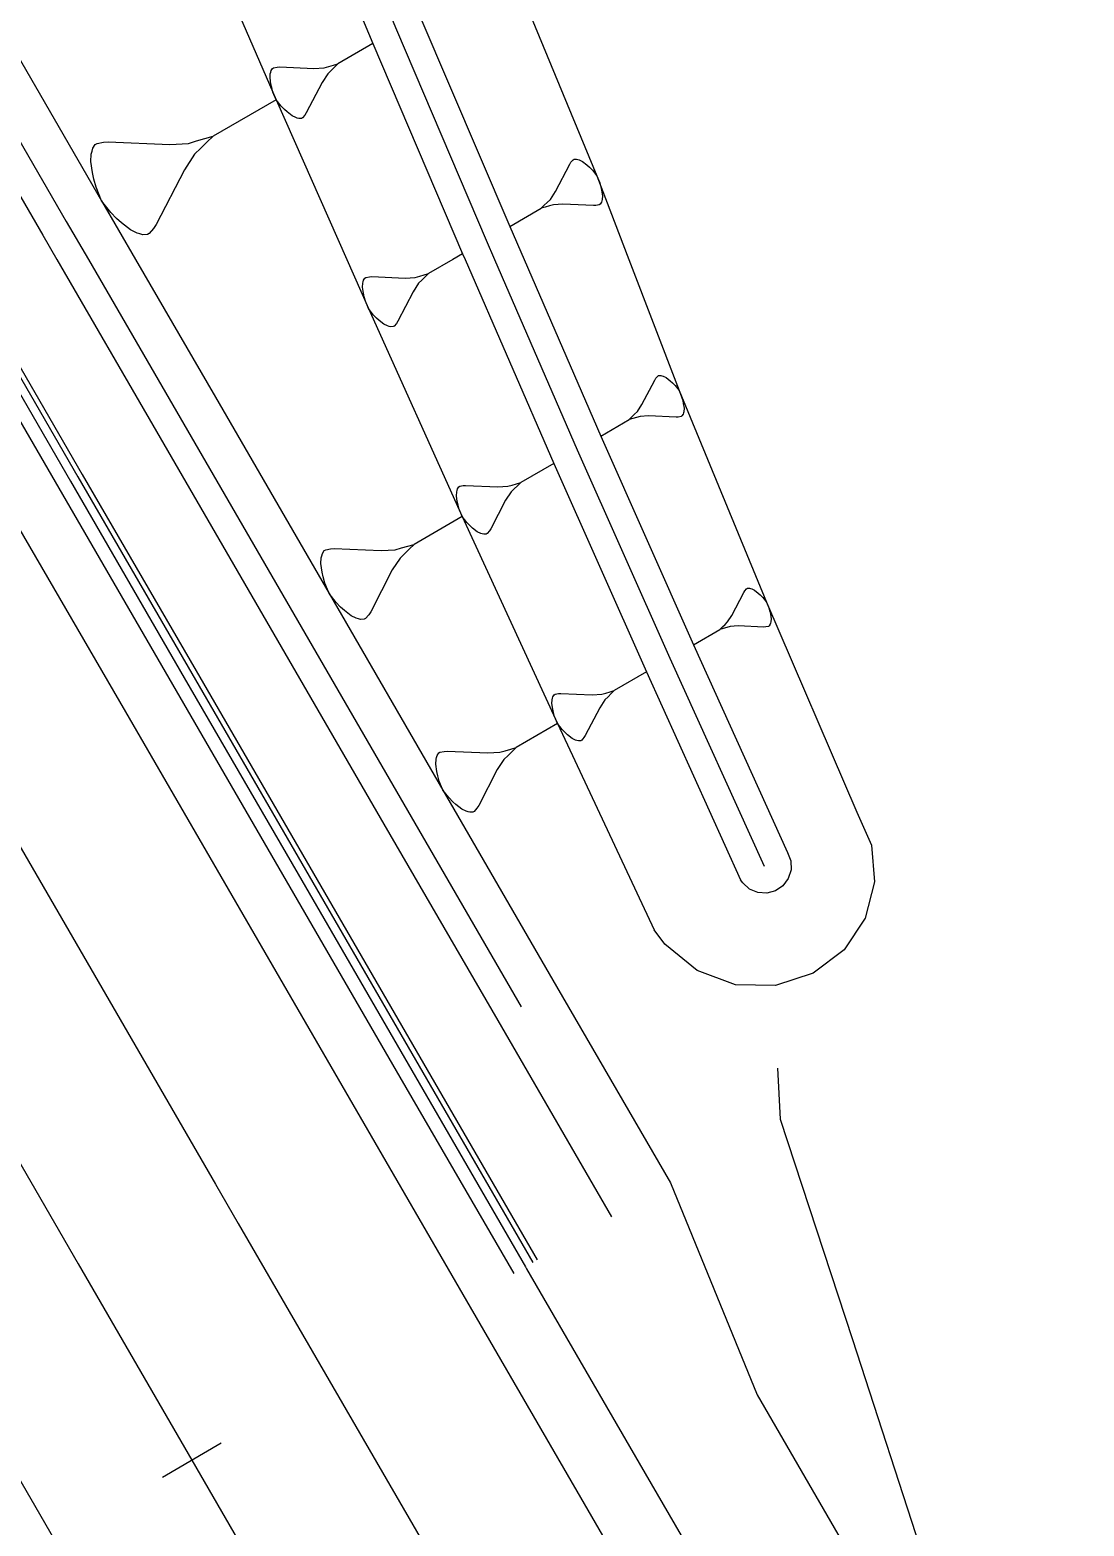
# Model space of a CAD drawing. Extents: x 385979 to 386199, y 802665 to 802910.
# Drawn here: x 386076.76 to 386100, y 802772.1 to 802805.06 of the extents above; entities that cross this region are included whole.
import ezdxf

# ---------------------------------------------------------------- set-up
doc = ezdxf.new("R2010")
doc.units = 0
doc.layers.get('0').update_dxf_attribs({"linetype": 'CONTINUOUS'})

msp = doc.modelspace()

# ---------------------------------------------------------------- linework, layer by layer
at = {"color": 7}
for p, q in [((386084.323, 802804.758), (386083.553, 802804.3117)), ((386083.4522, 802804.2827), (386083.553, 802804.3117)), ((386083.553, 802804.3117), (386083.4777, 802804.2387)), ((386082.0566, 802804.0028), (386082.0624, 802804.0943)), ((386082.0764, 802803.8673), (386082.0566, 802804.0028)), ((386082.0624, 802804.0943), (386082.0716, 802804.1291)), ((386082.0716, 802804.1291), (386082.0809, 802804.1639)), ((386082.0809, 802804.1639), (386082.1121, 802804.2114)), ((386082.1121, 802804.2114), (386082.1341, 802804.2241)), ((386082.1341, 802804.2241), (386082.2129, 802804.2404)), ((386082.2129, 802804.2404), (386082.2696, 802804.2439)), ((386082.2696, 802804.2439), (386083.0237, 802804.2106)), ((386083.0237, 802804.2106), (386083.2507, 802804.2247)), ((386083.3272, 802804.0926), (386083.2022, 802803.9026)), ((386083.2507, 802804.2247), (386083.3515, 802804.2537)), ((386083.4025, 802804.1657), (386083.3272, 802804.0926)), ((386083.3515, 802804.2537), (386083.4522, 802804.2827)), ((386083.4777, 802804.2387), (386083.4025, 802804.1657)), ((386082.0926, 802803.7886), (386082.0764, 802803.8673)), ((386082.1216, 802803.6878), (386082.0926, 802803.7886)), ((386082.1889, 802803.5211), (386082.1216, 802803.6878)), ((386083.2022, 802803.9026), (386082.8562, 802803.2318)), ((386082.1889, 802803.5211), (386080.8015, 802802.7169)), ((386082.3002, 802803.3798), (386082.1889, 802803.5211)), ((386082.3732, 802803.3045), (386082.3002, 802803.3798)), ((386082.4334, 802803.2513), (386082.3732, 802803.3045)), ((386082.5412, 802803.1668), (386082.4334, 802803.2513)), ((386082.6235, 802803.1263), (386082.5412, 802803.1668)), ((386082.6582, 802803.117), (386082.6235, 802803.1263)), ((386082.693, 802803.1078), (386082.6582, 802803.117)), ((386082.7497, 802803.1113), (386082.693, 802803.1078)), ((386082.7717, 802803.124), (386082.7497, 802803.1113)), ((386082.825, 802803.1843), (386082.7717, 802803.124)), ((386082.8562, 802803.2318), (386082.825, 802803.1843)), ((386080.4384, 802802.6124), (386080.62, 802802.6647)), ((386080.62, 802802.6647), (386080.8015, 802802.7169)), ((386080.8015, 802802.7169), (386080.6659, 802802.5854)), ((386078.1055, 802802.1605), (386078.1158, 802802.3253)), ((386078.1158, 802802.3253), (386078.1325, 802802.388)), ((386078.1325, 802802.388), (386078.1492, 802802.4506)), ((386078.1492, 802802.4506), (386078.2055, 802802.5362)), ((386078.2055, 802802.5362), (386078.2451, 802802.5591)), ((386078.2451, 802802.5591), (386078.387, 802802.5884)), ((386078.387, 802802.5884), (386078.4893, 802802.5947)), ((386078.4893, 802802.5947), (386079.8479, 802802.5349)), ((386079.8479, 802802.5349), (386080.2569, 802802.5601)), ((386080.3948, 802802.3223), (386080.1695, 802801.9799)), ((386080.2569, 802802.5601), (386080.4384, 802802.6124)), ((386080.5303, 802802.4538), (386080.3948, 802802.3223)), ((386080.6659, 802802.5854), (386080.5303, 802802.4538)), ((386078.1411, 802801.9163), (386078.1055, 802802.1605)), ((386088.3491, 802801.4979), (386088.6611, 802802.1027)), ((386088.6611, 802802.1027), (386088.6892, 802802.1455)), ((386088.6892, 802802.1455), (386088.7372, 802802.1998)), ((386088.7372, 802802.1998), (386088.7571, 802802.2113)), ((386088.7571, 802802.2113), (386088.8082, 802802.2145)), ((386088.8082, 802802.2145), (386088.8396, 802802.2061)), ((386088.8396, 802802.2061), (386088.8709, 802802.1978)), ((386088.8709, 802802.1978), (386088.9451, 802802.1613)), ((386088.9451, 802802.1613), (386089.0422, 802802.0851)), ((386089.0422, 802802.0851), (386089.0966, 802802.0371)), ((386089.0966, 802802.0371), (386089.1624, 802801.9693)), ((386078.1704, 802801.7744), (386078.1411, 802801.9163)), ((386078.2226, 802801.5929), (386078.1704, 802801.7744)), ((386080.1695, 802801.9799), (386079.5461, 802800.7713)), ((386089.1624, 802801.9693), (386089.2627, 802801.8419)), ((386089.2627, 802801.8419), (386089.3233, 802801.6915)), ((386089.3233, 802801.6915), (386089.3495, 802801.6007)), ((386078.3438, 802801.2924), (386078.2226, 802801.5929)), ((386088.1686, 802801.2607), (386088.2364, 802801.3266)), ((386088.2364, 802801.3266), (386088.3491, 802801.4979)), ((386089.3495, 802801.6007), (386089.3641, 802801.5297)), ((386089.3641, 802801.5297), (386089.382, 802801.4075)), ((386089.3768, 802801.325), (386089.3684, 802801.2937)), ((386089.382, 802801.4075), (386089.3768, 802801.325)), ((386078.5443, 802801.0379), (386078.3438, 802801.2924)), ((386078.6758, 802800.9024), (386078.5443, 802801.0379)), ((386087.3386, 802800.7267), (386088.0329, 802801.1291)), ((386088.0329, 802801.1291), (386088.1007, 802801.1949)), ((386088.1237, 802801.1552), (386088.0329, 802801.1291)), ((386088.1007, 802801.1949), (386088.1686, 802801.2607)), ((386088.2145, 802801.1814), (386088.1237, 802801.1552)), ((386088.3054, 802801.2075), (386088.2145, 802801.1814)), ((386088.5101, 802801.2202), (386088.3054, 802801.2075)), ((386089.1899, 802801.1902), (386088.5101, 802801.2202)), ((386089.2411, 802801.1934), (386089.1899, 802801.1902)), ((386089.3121, 802801.208), (386089.2411, 802801.1934)), ((386089.3319, 802801.2195), (386089.3121, 802801.208)), ((386089.3601, 802801.2624), (386089.3319, 802801.2195)), ((386089.3684, 802801.2937), (386089.3601, 802801.2624)), ((386078.7844, 802800.8064), (386078.6758, 802800.9024)), ((386078.9786, 802800.6542), (386078.7844, 802800.8064)), ((386079.4898, 802800.6857), (386079.3939, 802800.5771)), ((386079.5461, 802800.7713), (386079.4898, 802800.6857)), ((386079.1268, 802800.5812), (386078.9786, 802800.6542)), ((386079.1894, 802800.5645), (386079.1268, 802800.5812)), ((386079.252, 802800.5479), (386079.1894, 802800.5645)), ((386079.3543, 802800.5542), (386079.252, 802800.5479)), ((386079.3939, 802800.5771), (386079.3543, 802800.5542)), ((386086.3004, 802800.1249), (386086.0848, 802800)), ((386085.4531, 802799.6625), (386085.5512, 802799.6907)), ((386085.5512, 802799.6907), (386085.4779, 802799.6197)), ((386086.0848, 802800), (386085.5512, 802799.6907)), ((386084.0953, 802799.3902), (386084.1008, 802799.4792)), ((386084.1145, 802799.2584), (386084.0953, 802799.3902)), ((386084.1008, 802799.4792), (386084.1098, 802799.513)), ((386084.1098, 802799.513), (386084.1188, 802799.5469)), ((386084.1188, 802799.5469), (386084.1492, 802799.5931)), ((386084.1492, 802799.5931), (386084.1707, 802799.6055)), ((386084.1707, 802799.6055), (386084.2473, 802799.6213)), ((386084.2473, 802799.6213), (386084.3025, 802799.6247)), ((386084.3025, 802799.6247), (386085.0362, 802799.5924)), ((386085.0362, 802799.5924), (386085.2571, 802799.606)), ((386085.3315, 802799.4776), (386085.2099, 802799.2927)), ((386085.2571, 802799.606), (386085.3551, 802799.6342)), ((386085.4047, 802799.5486), (386085.3315, 802799.4776)), ((386085.3551, 802799.6342), (386085.4531, 802799.6625)), ((386085.4779, 802799.6197), (386085.4047, 802799.5486)), ((386084.1303, 802799.1817), (386084.1145, 802799.2584)), ((386084.1585, 802799.0837), (386084.1303, 802799.1817)), ((386084.224, 802798.9214), (386084.1585, 802799.0837)), ((386085.2099, 802799.2927), (386084.8732, 802798.64)), ((386084.3322, 802798.784), (386084.224, 802798.9214)), ((386084.4033, 802798.7108), (386084.3322, 802798.784)), ((386084.4619, 802798.659), (386084.4033, 802798.7108)), ((386084.5667, 802798.5767), (386084.4619, 802798.659)), ((386084.6468, 802798.5373), (386084.5667, 802798.5767)), ((386084.6806, 802798.5283), (386084.6468, 802798.5373)), ((386084.7144, 802798.5193), (386084.6806, 802798.5283)), ((386084.7696, 802798.5228), (386084.7144, 802798.5193)), ((386084.791, 802798.5352), (386084.7696, 802798.5228)), ((386084.8428, 802798.5938), (386084.791, 802798.5352)), ((386084.8732, 802798.64), (386084.8428, 802798.5938)), ((386090.5349, 802797.3469), (386090.5601, 802797.3853)), ((386090.5601, 802797.3853), (386090.6032, 802797.4341)), ((386090.6032, 802797.4341), (386090.621, 802797.4444)), ((386090.621, 802797.4444), (386090.6669, 802797.4472)), ((386090.6669, 802797.4472), (386090.695, 802797.4397)), ((386090.695, 802797.4397), (386090.7231, 802797.4323)), ((386090.7231, 802797.4323), (386090.7897, 802797.3995)), ((386090.7897, 802797.3995), (386090.8768, 802797.3312)), ((386090.255, 802796.8043), (386090.5349, 802797.3469)), ((386090.8768, 802797.3312), (386090.9256, 802797.2881)), ((386090.9256, 802797.2881), (386090.9846, 802797.2272)), ((386090.9846, 802797.2272), (386091.0746, 802797.113)), ((386091.0746, 802797.113), (386091.129, 802796.9781)), ((386090.1539, 802796.6506), (386090.255, 802796.8043)), ((386091.129, 802796.9781), (386091.1525, 802796.8966)), ((386091.1525, 802796.8966), (386091.1656, 802796.8329)), ((386091.1656, 802796.8329), (386091.1816, 802796.7233)), ((386091.1816, 802796.7233), (386091.177, 802796.6492)), ((386089.3484, 802796.1124), (386089.9713, 802796.4735)), ((386089.9713, 802796.4735), (386090.0321, 802796.5325)), ((386090.0528, 802796.4969), (386089.9713, 802796.4735)), ((386090.0321, 802796.5325), (386090.093, 802796.5916)), ((386090.1343, 802796.5204), (386090.0528, 802796.4969)), ((386090.093, 802796.5916), (386090.1539, 802796.6506)), ((386090.2158, 802796.5438), (386090.1343, 802796.5204)), ((386090.3994, 802796.5552), (386090.2158, 802796.5438)), ((386091.0093, 802796.5283), (386090.3994, 802796.5552)), ((386091.0552, 802796.5311), (386091.0093, 802796.5283)), ((386091.1189, 802796.5443), (386091.0552, 802796.5311)), ((386091.1367, 802796.5546), (386091.1189, 802796.5443)), ((386091.162, 802796.593), (386091.1367, 802796.5546)), ((386091.1695, 802796.6211), (386091.162, 802796.593)), ((386091.177, 802796.6492), (386091.1695, 802796.6211)), ((386088.3102, 802795.5107), (386087.5818, 802795.0885)), ((386087.4865, 802795.0611), (386087.5818, 802795.0885)), ((386087.5818, 802795.0885), (386087.5106, 802795.0194)), ((386086.1663, 802794.7964), (386086.1718, 802794.8829)), ((386086.185, 802794.6682), (386086.1663, 802794.7964)), ((386086.1718, 802794.8829), (386086.1805, 802794.9158)), ((386086.1805, 802794.9158), (386086.1893, 802794.9487)), ((386086.1893, 802794.9487), (386086.2188, 802794.9936)), ((386086.2188, 802794.9936), (386086.2396, 802795.0057)), ((386086.2396, 802795.0057), (386086.3141, 802795.021)), ((386086.3141, 802795.021), (386086.3678, 802795.0244)), ((386086.3678, 802795.0244), (386087.0811, 802794.9929)), ((386087.0811, 802794.9929), (386087.2959, 802795.0062)), ((386087.3682, 802794.8813), (386087.25, 802794.7016)), ((386087.2959, 802795.0062), (386087.3912, 802795.0336)), ((386087.4394, 802794.9504), (386087.3682, 802794.8813)), ((386087.3912, 802795.0336), (386087.4865, 802795.0611)), ((386087.5106, 802795.0194), (386087.4394, 802794.9504)), ((386086.2004, 802794.5937), (386086.185, 802794.6682)), ((386086.2278, 802794.4984), (386086.2004, 802794.5937)), ((386086.2915, 802794.3406), (386086.2278, 802794.4984)), ((386087.25, 802794.7016), (386086.9227, 802794.067)), ((386086.2915, 802794.3406), (386085.2331, 802793.7272)), ((386086.3967, 802794.207), (386086.2915, 802794.3406)), ((386086.4658, 802794.1358), (386086.3967, 802794.207)), ((386086.5228, 802794.0854), (386086.4658, 802794.1358)), ((386086.6247, 802794.0055), (386086.5228, 802794.0854)), ((386086.7025, 802793.9672), (386086.6247, 802794.0055)), ((386086.7354, 802793.9584), (386086.7025, 802793.9672)), ((386086.7683, 802793.9497), (386086.7354, 802793.9584)), ((386086.822, 802793.953), (386086.7683, 802793.9497)), ((386086.8428, 802793.9651), (386086.822, 802793.953)), ((386086.8931, 802794.0221), (386086.8428, 802793.9651)), ((386086.9227, 802794.067), (386086.8931, 802794.0221)), ((386083.1766, 802793.3028), (386083.1845, 802793.4285)), ((386083.1845, 802793.4285), (386083.1972, 802793.4763)), ((386083.1972, 802793.4763), (386083.21, 802793.5241)), ((386083.21, 802793.5241), (386083.2529, 802793.5894)), ((386083.2529, 802793.5894), (386083.2831, 802793.6069)), ((386083.2831, 802793.6069), (386083.3914, 802793.6292)), ((386083.3914, 802793.6292), (386083.4694, 802793.634)), ((386083.4694, 802793.634), (386084.5057, 802793.5884)), ((386084.5057, 802793.5884), (386084.8177, 802793.6076)), ((386084.9229, 802793.4262), (386084.7511, 802793.165)), ((386084.8177, 802793.6076), (386084.9562, 802793.6475)), ((386085.0263, 802793.5265), (386084.9229, 802793.4262)), ((386084.9562, 802793.6475), (386085.0947, 802793.6874)), ((386085.1297, 802793.6269), (386085.0263, 802793.5265)), ((386085.0947, 802793.6874), (386085.2331, 802793.7272)), ((386085.2331, 802793.7272), (386085.1297, 802793.6269)), ((386083.2038, 802793.1165), (386083.1766, 802793.3028)), ((386083.2261, 802793.0083), (386083.2038, 802793.1165)), ((386084.7511, 802793.165), (386084.2756, 802792.2431)), ((386083.266, 802792.8698), (386083.2261, 802793.0083)), ((386083.3584, 802792.6406), (386083.266, 802792.8698)), ((386092.5618, 802792.7505), (386092.5784, 802792.7601)), ((386092.5784, 802792.7601), (386092.6213, 802792.7628)), ((386092.6213, 802792.7628), (386092.6475, 802792.7558)), ((386083.5113, 802792.4465), (386083.3584, 802792.6406)), ((386083.6117, 802792.3431), (386083.5113, 802792.4465)), ((386092.2368, 802792.1627), (386092.498, 802792.6692)), ((386092.498, 802792.6692), (386092.5216, 802792.705)), ((386092.5216, 802792.705), (386092.5618, 802792.7505)), ((386092.6475, 802792.7558), (386092.6737, 802792.7488)), ((386092.6737, 802792.7488), (386092.7358, 802792.7182)), ((386092.7358, 802792.7182), (386092.8172, 802792.6545)), ((386092.8172, 802792.6545), (386092.8627, 802792.6142)), ((386092.8627, 802792.6142), (386092.9178, 802792.5574)), ((386092.9178, 802792.5574), (386093.0018, 802792.4508)), ((386093.0018, 802792.4508), (386093.0526, 802792.3249)), ((386083.6945, 802792.2699), (386083.6117, 802792.3431)), ((386083.8426, 802792.1538), (386083.6945, 802792.2699)), ((386083.9557, 802792.0981), (386083.8426, 802792.1538)), ((386084.0034, 802792.0854), (386083.9557, 802792.0981)), ((386084.2326, 802792.1778), (386084.1594, 802792.095)), ((386084.2756, 802792.2431), (386084.2326, 802792.1778)), ((386092.1424, 802792.0193), (386092.2368, 802792.1627)), ((386093.0526, 802792.3249), (386093.0745, 802792.2488)), ((386093.0745, 802792.2488), (386093.0867, 802792.1894)), ((386093.0867, 802792.1894), (386093.1016, 802792.0871)), ((386084.0512, 802792.0727), (386084.0034, 802792.0854)), ((386084.1292, 802792.0775), (386084.0512, 802792.0727)), ((386084.1594, 802792.095), (386084.1292, 802792.0775)), ((386091.3907, 802791.517), (386091.972, 802791.8539)), ((386091.972, 802791.8539), (386092.0288, 802791.9091)), ((386092.0481, 802791.8758), (386091.972, 802791.8539)), ((386092.0288, 802791.9091), (386092.0856, 802791.9642)), ((386092.1241, 802791.8977), (386092.0481, 802791.8758)), ((386092.0856, 802791.9642), (386092.1424, 802792.0193)), ((386092.2002, 802791.9196), (386092.1241, 802791.8977)), ((386092.3716, 802791.9302), (386092.2002, 802791.9196)), ((386092.9408, 802791.9051), (386092.3716, 802791.9302)), ((386092.9837, 802791.9078), (386092.9408, 802791.9051)), ((386093.0431, 802791.92), (386092.9837, 802791.9078)), ((386093.0597, 802791.9297), (386093.0431, 802791.92)), ((386093.0833, 802791.9655), (386093.0597, 802791.9297)), ((386093.0903, 802791.9918), (386093.0833, 802791.9655)), ((386093.0973, 802792.018), (386093.0903, 802791.9918)), ((386093.1016, 802792.0871), (386093.0973, 802792.018)), ((386090.3525, 802790.9153), (386089.6449, 802790.5051)), ((386089.3671, 802790.4252), (386089.4597, 802790.4518)), ((386089.4597, 802790.4518), (386089.5523, 802790.4785)), ((386089.5523, 802790.4785), (386089.6449, 802790.5051)), ((386089.6449, 802790.5051), (386089.5757, 802790.438)), ((386088.2698, 802790.2213), (386088.2751, 802790.3054)), ((386088.288, 802790.0968), (386088.2698, 802790.2213)), ((386088.2751, 802790.3054), (386088.2836, 802790.3374)), ((386088.2836, 802790.3374), (386088.2921, 802790.3693)), ((386088.2921, 802790.3693), (386088.3208, 802790.4129)), ((386088.3208, 802790.4129), (386088.341, 802790.4247)), ((386088.341, 802790.4247), (386088.4134, 802790.4396)), ((386088.4134, 802790.4396), (386088.4656, 802790.4428)), ((386088.4656, 802790.4428), (386089.1585, 802790.4123)), ((386089.3225, 802790.1292), (386089.0046, 802789.5128)), ((386089.1585, 802790.4123), (386089.3671, 802790.4252)), ((386089.4374, 802790.3039), (386089.3225, 802790.1292)), ((386089.5066, 802790.3709), (386089.4374, 802790.3039)), ((386089.5757, 802790.438), (386089.5066, 802790.3709)), ((386088.3029, 802790.0244), (386088.288, 802790.0968)), ((386088.3296, 802789.9318), (386088.3029, 802790.0244)), ((386088.3914, 802789.7786), (386088.3296, 802789.9318)), ((386088.3914, 802789.7786), (386087.4801, 802789.2504)), ((386088.4936, 802789.6488), (386088.3914, 802789.7786)), ((386088.5607, 802789.5797), (386088.4936, 802789.6488)), ((386088.6161, 802789.5307), (386088.5607, 802789.5797)), ((386088.7151, 802789.4531), (386088.6161, 802789.5307)), ((386088.9759, 802789.4692), (386088.9269, 802789.4138)), ((386089.0046, 802789.5128), (386088.9759, 802789.4692)), ((386085.7379, 802789.0755), (386085.7749, 802789.1317)), ((386085.7749, 802789.1317), (386085.8009, 802789.1468)), ((386085.8009, 802789.1468), (386085.8941, 802789.166)), ((386085.8941, 802789.166), (386085.9613, 802789.1702)), ((386085.9613, 802789.1702), (386086.8537, 802789.1308)), ((386086.8537, 802789.1308), (386087.1223, 802789.1474)), ((386087.1223, 802789.1474), (386087.2416, 802789.1817)), ((386087.2416, 802789.1817), (386087.3608, 802789.2161)), ((386087.391, 802789.164), (386087.302, 802789.0776)), ((386087.3608, 802789.2161), (386087.4801, 802789.2504)), ((386087.4801, 802789.2504), (386087.391, 802789.164)), ((386088.7907, 802789.4159), (386088.7151, 802789.4531)), ((386088.8226, 802789.4074), (386088.7907, 802789.4159)), ((386088.8546, 802789.3989), (386088.8226, 802789.4074)), ((386088.9067, 802789.4021), (386088.8546, 802789.3989)), ((386088.9269, 802789.4138), (386088.9067, 802789.4021)), ((386085.7092, 802788.8849), (386085.716, 802788.9932)), ((386085.7326, 802788.7245), (386085.7092, 802788.8849)), ((386085.716, 802788.9932), (386085.7269, 802789.0343)), ((386085.7269, 802789.0343), (386085.7379, 802789.0755)), ((386087.2129, 802788.9912), (386087.065, 802788.7663)), ((386087.302, 802789.0776), (386087.2129, 802788.9912)), ((386085.7518, 802788.6313), (386085.7326, 802788.7245)), ((386085.7861, 802788.5121), (386085.7518, 802788.6313)), ((386085.8657, 802788.3147), (386085.7861, 802788.5121)), ((386087.065, 802788.7663), (386086.6555, 802787.9724)), ((386085.9974, 802788.1476), (386085.8657, 802788.3147)), ((386086.0838, 802788.0585), (386085.9974, 802788.1476)), ((386086.1551, 802787.9955), (386086.0838, 802788.0585)), ((386086.2827, 802787.8955), (386086.1551, 802787.9955)), ((386086.38, 802787.8475), (386086.2827, 802787.8955)), ((386086.4211, 802787.8366), (386086.38, 802787.8475)), ((386086.4623, 802787.8257), (386086.4211, 802787.8366)), ((386086.5294, 802787.8298), (386086.4623, 802787.8257)), ((386086.5555, 802787.8449), (386086.5294, 802787.8298)), ((386086.6185, 802787.9162), (386086.5555, 802787.8449)), ((386086.6555, 802787.9724), (386086.6185, 802787.9162))]:
    msp.add_line(p, q, dxfattribs=at)
at = {"color": 3}
msp.add_line((386080.9827, 802773.9262), (386079.6849, 802773.174), dxfattribs=at)
at = {"color": 7, "linetype": 'CONTINUOUS'}
for points in [[(386037.5727, 802893.2442), (386040.0548, 802888.9037), (386042.5099, 802884.5475), (386044.9379, 802880.1757), (386047.339, 802875.7882), (386049.7129, 802871.385), (386052.0599, 802866.9662), (386054.3798, 802862.5317), (386056.6727, 802858.0815), (386058.9385, 802853.6156), (386061.1773, 802849.1341), (386063.3891, 802844.6369), (386065.5738, 802840.124), (386067.7315, 802835.5955), (386069.8622, 802831.0513), (386071.9658, 802826.4914), (386074.0424, 802821.9159), (386074.9538, 802819.8836), (386076.1012, 802817.33), (386078.1866, 802812.7596), (386080.1863, 802808.1395), (386082.1889, 802803.5211), (386083.7468, 802800)], [(386071.348, 802843.4708), (386073.8666, 802839.1514), (386075.9054, 802834.554), (386077.83, 802829.8903), (386079.8262, 802825.2682), (386080.6393, 802823.1789), (386081.6542, 802820.5486), (386083.5358, 802815.86), (386085.4688, 802811.2012), (386087.3323, 802806.5022), (386089.2627, 802801.8419), (386089.9684, 802800)], [(386068.6885, 802841.9293), (386070.7885, 802837.3673), (386072.8615, 802832.7897), (386074.9074, 802828.1964), (386076.9263, 802823.5874), (386077.8122, 802821.5404), (386078.9275, 802818.9681), (386080.9552, 802814.3643), (386082.8972, 802809.7107), (386084.8421, 802805.0589), (386086.8195, 802800.4258), (386087.005, 802800)], [(386068.1694, 802841.6284), (386070.2694, 802837.0665), (386072.3424, 802832.4888), (386074.3883, 802827.8955), (386076.4072, 802823.2866), (386077.2931, 802821.2395), (386078.4083, 802818.6673), (386080.4361, 802814.0634), (386082.3781, 802809.4098), (386084.323, 802804.758), (386086.3004, 802800.1249), (386086.3548, 802800)], [(386054.6543, 802839.5742), (386057.3177, 802835.3388), (386059.981, 802831.1033), (386062.6444, 802826.8679), (386065.3078, 802822.6325), (386067.9712, 802818.397), (386069.1513, 802816.5205), (386070.6346, 802814.1616), (386073.298, 802809.9262), (386075.8365, 802805.6183), (386078.3438, 802801.2924), (386079.0929, 802800)], [(386065.0034, 802800), (386065.29, 802799.5055), (386067.7973, 802795.1796), (386070.3046, 802790.8537), (386072.8119, 802786.5278), (386075.3192, 802782.2019), (386077.8265, 802777.876), (386080.3338, 802773.5501), (386082.8411, 802769.2242), (386085.3484, 802764.8983), (386087.8557, 802760.5724), (386090.363, 802756.2465), (386092.8703, 802751.9206), (386095.3776, 802747.5947), (386095.8197, 802746.832), (386097.9336, 802743.2976), (386100, 802740.0695)], [(386069.0488, 802800), (386070.8254, 802796.9347), (386073.3327, 802792.6088), (386075.84, 802788.2829), (386078.3473, 802783.957), (386080.8546, 802779.6311), (386081.3561, 802778.766)], [(386073.0942, 802800), (386073.8535, 802798.6899), (386076.3608, 802794.364), (386078.8681, 802790.0381), (386081.3754, 802785.7122), (386083.8827, 802781.3862), (386086.39, 802777.0603), (386088.8974, 802772.7344), (386091.4047, 802768.4085), (386093.912, 802764.0826), (386096.4193, 802759.7567), (386098.9266, 802755.4308), (386100, 802753.5788)], [(386074.4812, 802800), (386074.8918, 802799.2916), (386077.3991, 802794.9657), (386079.9064, 802790.6398), (386082.4137, 802786.3139), (386084.921, 802781.988), (386087.4283, 802777.6621)], [(386075.0475, 802800), (386075.3157, 802799.5373), (386077.823, 802795.2114), (386080.3303, 802790.8855), (386082.8376, 802786.5596), (386085.3449, 802782.2337), (386087.8522, 802777.9078)], [(386075.1747, 802800), (386075.4109, 802799.5925), (386077.9182, 802795.2666), (386080.4255, 802790.9407), (386082.9328, 802786.6148), (386085.4401, 802782.2889), (386087.9474, 802777.963)], [(386079.0929, 802800), (386080.8511, 802796.9665), (386083.3584, 802792.6406), (386085.8657, 802788.3147), (386088.373, 802783.9888), (386090.8803, 802779.6629), (386092.7907, 802774.991), (386095.298, 802770.6651), (386097.8053, 802766.3392), (386100, 802762.5526)], [(386083.7468, 802800), (386084.224, 802798.9214), (386086.2915, 802794.3406), (386088.3914, 802789.7786), (386090.5238, 802785.2354)], [(386086.3548, 802800), (386088.3102, 802795.5107), (386090.3525, 802790.9153), (386092.4272, 802786.3386)], [(386087.005, 802800), (386088.8293, 802795.8116), (386090.8716, 802791.2161), (386092.9463, 802786.6395)], [(386089.9684, 802800), (386091.0746, 802797.113), (386093.0018, 802792.4508), (386094.9941, 802787.8264)], [(386093.2445, 802782.189), (386093.2979, 802781.0641), (386094.898, 802776.2125), (386096.4773, 802771.3487), (386098.3352, 802766.6464), (386100, 802763.2218)], [(386081.3561, 802778.766), (386083.3619, 802775.3052), (386085.8692, 802770.9793), (386088.3765, 802766.6534), (386090.8838, 802762.3275), (386093.3911, 802758.0016), (386095.8984, 802753.6757), (386098.4057, 802749.3498), (386098.8478, 802748.5871), (386100, 802746.6606)], [(386074.2467, 802777.0726), (386074.7984, 802776.1209), (386077.3057, 802771.795), (386079.813, 802767.4691), (386082.3203, 802763.1432), (386084.8276, 802758.8173), (386087.3349, 802754.4914), (386089.8422, 802750.1655), (386092.3495, 802745.8396), (386092.7916, 802745.0769), (386094.9547, 802741.46), (386097.5685, 802737.3692)]]:
    msp.add_lwpolyline(points, dxfattribs=at)
at = {"color": 1, "linetype": 'CONTINUOUS'}
for points in [[(386051.2122, 802843.3583), (386053.8756, 802839.1229), (386056.539, 802834.8874), (386059.2024, 802830.652), (386061.8658, 802826.4166), (386064.5292, 802822.1811), (386067.1926, 802817.9457), (386068.3726, 802816.0692), (386069.8559, 802813.7103), (386072.5193, 802809.4748), (386075.0579, 802805.167), (386077.5652, 802800.8411), (386078.0527, 802800)], [(386050.6931, 802843.0574), (386053.3565, 802838.822), (386056.0199, 802834.5866), (386058.6833, 802830.3511), (386061.3467, 802826.1157), (386064.0101, 802821.8803), (386066.6734, 802817.6448), (386067.8535, 802815.7683), (386069.3368, 802813.4094), (386072.0002, 802809.174), (386074.5388, 802804.8662), (386077.0461, 802800.5402), (386077.3592, 802800)], [(386069.2076, 802842.2302), (386071.3076, 802837.6682), (386073.3806, 802833.0906), (386075.4265, 802828.4973), (386077.4455, 802823.8883), (386078.3313, 802821.8412), (386079.4466, 802819.269), (386081.4743, 802814.6651), (386083.4163, 802810.0116), (386085.3612, 802805.3597), (386087.3386, 802800.7267), (386087.6551, 802800)], [(386075.1747, 802800), (386075.4109, 802799.5925), (386077.9182, 802795.2666), (386080.4255, 802790.9407), (386082.9328, 802786.6148), (386085.4401, 802782.2889), (386087.9474, 802777.963)], [(386077.3592, 802800), (386079.5534, 802796.2143), (386082.0607, 802791.8884), (386084.568, 802787.5625), (386087.0753, 802783.2366), (386089.5826, 802778.9107)], [(386078.0527, 802800), (386080.0725, 802796.5152), (386082.5798, 802792.1893), (386085.0871, 802787.8634), (386087.5944, 802783.5375)], [(386087.6551, 802800), (386089.3484, 802796.1124), (386091.3907, 802791.517), (386093.4654, 802786.9404)], [(386093.465, 802786.94), (386093.5349, 802786.7536), (386093.54, 802786.5546), (386093.4797, 802786.3649), (386093.3607, 802786.2053), (386093.196, 802786.0935), (386093.0037, 802786.0418), (386092.8051, 802786.0558), (386092.6221, 802786.134), (386092.4746, 802786.2678), (386092.4265, 802786.3387)]]:
    msp.add_lwpolyline(points, dxfattribs=at)
at = {"color": 3, "linetype": 'CONTINUOUS'}
msp.add_lwpolyline([(386065.0034, 802800), (386065.29, 802799.5055), (386067.7973, 802795.1796), (386070.3046, 802790.8537), (386072.8119, 802786.5278), (386075.3192, 802782.2019), (386077.8265, 802777.876), (386080.3338, 802773.5501), (386082.8411, 802769.2242), (386085.3484, 802764.8983), (386087.8557, 802760.5724), (386090.363, 802756.2465), (386092.8703, 802751.9206), (386095.3776, 802747.5947), (386095.8197, 802746.832), (386097.9336, 802743.2976), (386100, 802740.0695)], dxfattribs=at)
at = {"color": 2, "linetype": 'CONTINUOUS'}
msp.add_lwpolyline([(386074.8279, 802800), (386075.1513, 802799.4421), (386077.6586, 802795.1161), (386080.1659, 802790.7902), (386082.6732, 802786.4643), (386085.1805, 802782.1384), (386087.6878, 802777.8125), (386087.7129, 802777.7693), (386090.1951, 802773.4866), (386092.7024, 802769.1607), (386095.2097, 802764.8348), (386097.717, 802760.5089), (386100, 802756.5701)], dxfattribs=at)
at = {"color": 252, "linetype": 'CONTINUOUS'}
msp.add_lwpolyline([(386094.9936, 802787.8265), (386095.3145, 802787.1), (386095.3804, 802786.2932), (386095.1741, 802785.4947), (386094.7088, 802784.7955), (386094.0277, 802784.2784), (386093.2002, 802784.0087), (386092.3148, 802784.0257), (386091.4697, 802784.3374), (386090.7618, 802784.9187), (386090.5218, 802785.2378)], dxfattribs=at)

doc.saveas('drawing.dxf')
